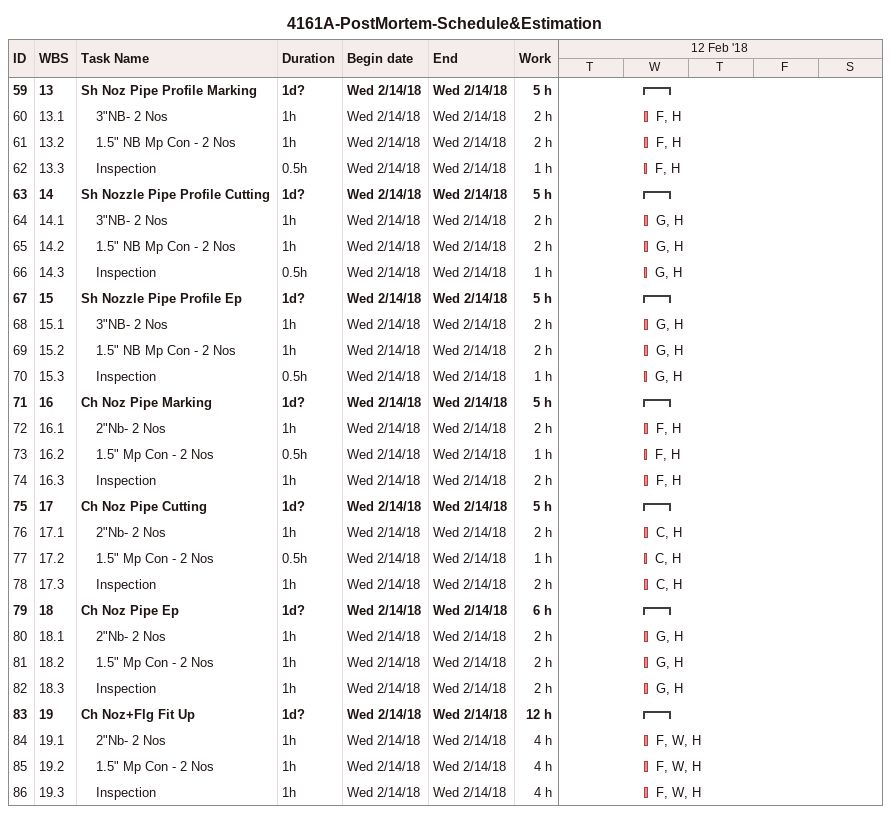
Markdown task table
4161A-PostMortem-Schedule&Estimation

| ID | WBS | Task | Duration | Start | Finish | Resources | Work (h) |
|---|---|---|---|---|---|---|---|
| 59 | 13 | **Sh Noz Pipe Profile Marking** | 1d? | 2018-02-14 | 2018-02-14 |  | 5 |
| 60 | 13.1 | 3"NB- 2 Nos | 1h | 2018-02-14 | 2018-02-14 | F, H | 2 |
| 61 | 13.2 | 1.5" NB Mp Con - 2 Nos | 1h | 2018-02-14 | 2018-02-14 | F, H | 2 |
| 62 | 13.3 | Inspection | 0.5h | 2018-02-14 | 2018-02-14 | F, H | 1 |
| 63 | 14 | **Sh Nozzle Pipe Profile Cutting** | 1d? | 2018-02-14 | 2018-02-14 |  | 5 |
| 64 | 14.1 | 3"NB- 2 Nos | 1h | 2018-02-14 | 2018-02-14 | G, H | 2 |
| 65 | 14.2 | 1.5" NB Mp Con - 2 Nos | 1h | 2018-02-14 | 2018-02-14 | G, H | 2 |
| 66 | 14.3 | Inspection | 0.5h | 2018-02-14 | 2018-02-14 | G, H | 1 |
| 67 | 15 | **Sh Nozzle Pipe Profile Ep** | 1d? | 2018-02-14 | 2018-02-14 |  | 5 |
| 68 | 15.1 | 3"NB- 2 Nos | 1h | 2018-02-14 | 2018-02-14 | G, H | 2 |
| 69 | 15.2 | 1.5" NB Mp Con - 2 Nos | 1h | 2018-02-14 | 2018-02-14 | G, H | 2 |
| 70 | 15.3 | Inspection | 0.5h | 2018-02-14 | 2018-02-14 | G, H | 1 |
| 71 | 16 | **Ch Noz Pipe Marking** | 1d? | 2018-02-14 | 2018-02-14 |  | 5 |
| 72 | 16.1 | 2"Nb- 2 Nos | 1h | 2018-02-14 | 2018-02-14 | F, H | 2 |
| 73 | 16.2 | 1.5" Mp Con - 2 Nos | 0.5h | 2018-02-14 | 2018-02-14 | F, H | 1 |
| 74 | 16.3 | Inspection | 1h | 2018-02-14 | 2018-02-14 | F, H | 2 |
| 75 | 17 | **Ch Noz Pipe Cutting** | 1d? | 2018-02-14 | 2018-02-14 |  | 5 |
| 76 | 17.1 | 2"Nb- 2 Nos | 1h | 2018-02-14 | 2018-02-14 | C, H | 2 |
| 77 | 17.2 | 1.5" Mp Con - 2 Nos | 0.5h | 2018-02-14 | 2018-02-14 | C, H | 1 |
| 78 | 17.3 | Inspection | 1h | 2018-02-14 | 2018-02-14 | C, H | 2 |
| 79 | 18 | **Ch Noz Pipe Ep** | 1d? | 2018-02-14 | 2018-02-14 |  | 6 |
| 80 | 18.1 | 2"Nb- 2 Nos | 1h | 2018-02-14 | 2018-02-14 | G, H | 2 |
| 81 | 18.2 | 1.5" Mp Con - 2 Nos | 1h | 2018-02-14 | 2018-02-14 | G, H | 2 |
| 82 | 18.3 | Inspection | 1h | 2018-02-14 | 2018-02-14 | G, H | 2 |
| 83 | 19 | **Ch Noz+Flg Fit Up** | 1d? | 2018-02-14 | 2018-02-14 |  | 12 |
| 84 | 19.1 | 2"Nb- 2 Nos | 1h | 2018-02-14 | 2018-02-14 | F, W, H | 4 |
| 85 | 19.2 | 1.5" Mp Con - 2 Nos | 1h | 2018-02-14 | 2018-02-14 | F, W, H | 4 |
| 86 | 19.3 | Inspection | 1h | 2018-02-14 | 2018-02-14 | F, W, H | 4 |
